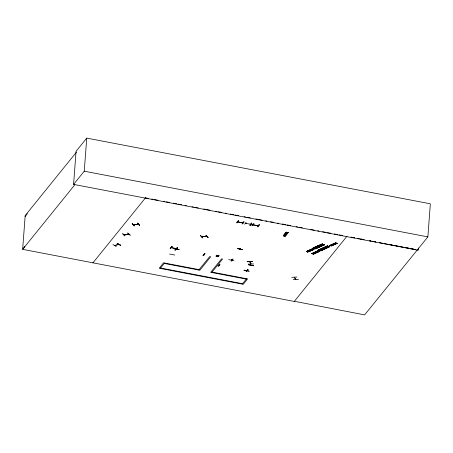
<?xml version="1.0" encoding="UTF-8"?>
<svg xmlns="http://www.w3.org/2000/svg" width="453" height="453" viewBox="0 0 453 453"><rect width="100%" height="100%" fill="white"/><g stroke="black" fill="none" stroke-linecap="round" stroke-linejoin="round"><path stroke-width="0.68" d="M179.15 249.592L173.963 248.669L179.184 249.609M253.601 265.809L248.431 264.739L253.612 265.735M250.747 263.94L250.634 263.255M123.89 234.796L128.737 234.099M128.822 234.173L124.02 234.881M73.584 184.394L76.07 151.313L86.738 138.114L430.35 203.799L427.864 236.879L417.196 250.079L73.584 184.394L84.252 171.194L86.738 138.114M116.211 246.574L112.939 244.524M122.661 233.725L125.13 235.837M127.825 233.018L130.277 235.164M132.463 223.476L132.157 223.776L134.343 225.883M137.519 223.278L139.734 225.447L137.536 223.001M138.108 223.986L138.08 224.478L137.978 224.122M138.012 223.873L138.029 224.467M138.454 224.337L138.363 223.844M172.066 246.381L170.147 248.578M170.124 248.606L172.044 246.579L170.379 248.589M176.88 247.978L174.909 250.209L176.829 248.176M175.622 249.609L177.531 247.683L175.164 250.186M176.098 249.326L176.092 248.742M176.058 249.224C176.33 247.695 176.619 250.322 176.715 248.731M176.183 249.224L176.217 248.742M176.376 249.252L176.404 248.601L171.387 247.632M176.579 248.81L176.449 249.405M176.596 248.17L176.863 248.255M176.63 249.337L176.676 248.703M177.536 247.712L177.248 247.661M202.718 237.87L200.571 235.713L200.838 235.447M201.908 236.245L201.845 236.743L206.862 236.285M202.349 236.704L202.259 236.211M202.378 236.364L202.412 236.794L202.389 236.223M202.502 237.921L200.594 235.69M203.244 255.617C206.024 252.989 204.892 252.627 202.955 255.571L203.369 255.656L205.033 253.646L204.614 253.561M204.745 253.589L203.108 255.566M208.148 237.395L205.928 235.226L208.125 237.366M218.397 256.517L216.013 256.064L216.823 255.186L219.031 255.605L218.397 256.562L219.088 255.702M218.278 256.579L216.07 256.115M218.312 266.205L218.023 266.137L219.977 264.195M228.663 259.626L233.839 260.622M231.415 261.019L233.074 258.974L231.126 260.962L231.415 261.007M238.301 220.798L236.93 222.899C235.662 222.463 241.574 218.272 236.902 222.819M237.576 248.606L242.751 249.614L237.502 248.657M239.807 249.382L239.999 248.742L240.067 249.433M240.198 248.759L239.994 249.444L240.181 248.776M244.008 270.265L249.235 271.171L244.054 270.175M246.358 271.562L248.018 269.524L246.07 271.511L248.023 269.541L247.734 269.501M251.608 223.04L249.92 225.3L251.84 223.329L249.965 225.243M248.227 264.11L253.561 263.974M251.574 223.012L251.84 223.34L250.209 225.356M251.981 225.775L253.901 223.81L252.01 225.741M258.216 225.854L253.057 224.858L253.091 224.371M253.148 224.303L253.108 224.864L253.272 224.303M250.679 263.233L250.6 263.708M253.669 224.405L253.516 224.954L253.635 224.371M250.86 263.233L250.894 263.737M252.406 261.523L247.128 261.658M257.763 225.77L257.746 225.322M257.666 225.736L257.814 225.192M257.746 225.656L257.882 225.186M258.244 225.254L258.244 225.764L258.233 225.266M296.908 277.032L291.743 277.332M298.459 279.382L293.221 279.643M417.196 250.079L364.614 314.886L294.342 301.273M418.566 248.001L418.413 250.096L417.173 249.858M169.592 254.031L174.767 255.045M252.457 261.585L247.128 261.743M231.234 259.948L231.455 259.909M133.375 224.813L138.516 224.416M206.93 236.364L201.981 236.851M294.439 277.536L295.939 279.484L295.543 279.32M219.931 264.139L218.244 266.154M244.694 224.258L246.104 222.208M252.242 225.753L253.867 223.737M25.119 216.534L27.356 213.691M24.887 246.5L22.65 249.337L294.269 301.438L346.998 236.2M76.466 152.123L25.187 215.566L22.65 249.337L74.813 184.801M92.871 262.938L145.6 197.701M160.226 268.408L164.575 263.029M198.816 270.028L209.682 256.591L210.69 256.783L199.83 270.226L164.258 263.425M243.822 221.851C239.167 226.817 245.209 221.234 243.748 221.874M242.406 223.941L244.014 221.885M250.707 224.331L250.13 224.218L250.764 224.258M211.71 272.496L222.57 259.054L221.562 258.861L210.702 272.304L246.268 279.099M257.531 226.8L259.371 224.847L259.082 224.801M259.348 224.818L257.451 226.817L259.156 224.784M242.242 284.088L246.585 278.708M283.402 235.786L286.33 232.146M286.8 232.315L283.867 235.951L286.687 232.151L283.504 235.894L286.205 232.185L283.267 235.837L283.754 235.86M283.827 235.951L286.766 232.304M287.819 232.508L284.654 236.109L288.074 232.417L285.248 236.223L284.648 236.098L287.734 232.412M288.193 232.582L285.028 236.177M288.085 232.485L285.124 236.121M177.531 247.683L175.872 249.711M204.224 254.694L204.631 254.784M219.682 265.254L219.224 265.175M246.319 270.447L246.874 270.537M250.894 265.294L251.092 265.339M246.619 270.594L246.766 270.718M138.459 224.428L133.442 224.886M114.643 245.515L118.816 244.354M306.364 251.523L312.717 248.856L306.528 251.664M313.063 247.921L322.355 243.941L313.108 247.938M313.748 249.337L307.372 251.981L313.946 249.41M313.374 248.153L322.774 244.099L313.323 248.119L322.434 243.969M312.695 248.844L306.421 251.619M313.646 248.261L322.717 244.093M314.773 248.584L323.884 244.433M315.231 248.759L324.467 244.773L315.186 248.742M315.367 248.918L324.478 244.762M317.983 250.905L311.89 253.657L318.283 251.002L317.904 250.724L318.272 251.007M318.533 249.96L327.644 245.809M312.842 254.02L319.325 251.341L313.334 254.218L319.422 251.443L319.042 251.166L312.972 254.003M318.946 250.124L328.238 246.143L318.991 250.135M319.127 250.294L328.238 246.143M320.243 250.628L329.354 246.472M320.656 250.786L329.767 246.636M329.778 245.384L329.96 245.532M330.916 245.826L331.285 246.041L337.366 243.272L331.183 245.922M336.001 242.74L329.863 245.492M336.035 242.757L330.141 245.6M337.174 243.204L330.786 245.843M231.353 259.807L231.947 259.892L231.398 259.801M294.291 277.315L295.696 279.518M132.372 223.72L134.303 225.917M306.234 251.534L312.434 248.68L312.813 248.963L306.726 251.738M313.861 249.303L307.394 252.004M314.897 248.748L323.929 244.45M315.084 248.816L324.195 244.665M318.38 249.999L327.542 245.883M318.68 250.141L327.689 245.826M317.91 250.792L311.704 253.578L312.111 253.669M329.648 245.401L336.024 242.763L335.758 242.655M311.987 253.691L318.187 250.9M318.244 250.996L312.196 253.776M320.095 250.679L329.252 246.545M313.057 254.116L319.218 251.381M320.39 250.809L329.393 246.489M320.781 250.951L329.812 246.647M118.867 244.45L118.403 244.439M250.922 263.918L249.892 261.692M242.904 222.916L237.785 221.942M246.075 223.454L245.543 223.357M253.114 224.784L258.244 225.764M203.238 254.501L203.759 254.603M120.679 245.294L117.134 243.425L120.657 245.294M120.617 245.345L117.197 243.374M245.696 223.278L245.985 223.437M176.109 249.235L176.642 249.184M219.614 265.339L219.167 265.243M118.771 244.365L114.762 245.577M114.983 245.39L114.813 245.588M122.706 233.765L124.886 235.939M84.252 171.194L427.864 236.879M145.475 197.853L148.256 198.386M151.727 199.048L153.114 199.314M154.501 199.58L157.978 200.243M163.533 201.308L164.92 201.574M166.308 201.84L169.784 202.502M173.256 203.165L176.727 203.827M178.114 204.093L181.591 204.762M185.062 205.424L186.449 205.69M192.004 206.749L193.397 207.015M194.784 207.281L198.255 207.944M203.81 209.009L205.198 209.275M206.591 209.541L210.062 210.203M215.617 211.262L217.004 211.528M218.397 211.794L221.868 212.457M225.339 213.125L226.726 213.386M230.203 214.054L233.674 214.716M235.062 214.982L238.533 215.645M244.093 216.71L245.481 216.97M246.868 217.236L250.339 217.904M255.894 218.963L257.287 219.229M258.674 219.495L262.145 220.158M265.617 220.821L267.01 221.087M270.481 221.749L273.952 222.417M277.423 223.08L278.816 223.346M282.287 224.009L285.758 224.671M287.145 224.937L290.622 225.6M296.177 226.664L297.564 226.93M298.952 227.196L302.428 227.859M310.758 229.45L314.235 230.118M317.706 230.781L319.093 231.047M322.564 231.71L326.035 232.372M327.428 232.638L330.9 233.301M334.371 233.963L337.842 234.631M339.235 234.897L342.706 235.56M357.91 238.465L359.286 238.731L357.898 238.471M360.667 238.991L364.116 239.648L360.656 239.003M371.013 240.968L369.631 240.707L370.996 240.99M375.837 241.891L372.389 241.234L375.82 241.913M379.286 242.553L380.667 242.814M384.116 243.476L385.492 243.737M392.389 245.056L388.94 244.399L392.36 245.09M395.837 245.713L397.219 245.979M400.667 246.636L402.043 246.902M405.492 247.559L408.94 248.221M410.322 248.482L413.77 249.144M237.831 221.862L242.961 222.842M245.577 223.346L250.668 224.229M199.133 269.637L163.567 262.836L159.218 268.216L243.25 284.28L247.593 278.901L212.027 272.1M160.543 268.017L242.559 283.697M379.269 242.576L382.711 243.238M384.093 243.504L387.536 244.167M393.742 245.356L399.252 246.415M400.633 246.681L404.076 247.344M405.458 247.604L408.9 248.267M410.282 248.533L415.797 249.592M171.783 246.596L172.072 246.653M176.33 248.686L171.211 247.695M176.053 249.303L176.523 249.393M246.409 270.367L246.891 270.441M127.599 233.018L130.079 235.158M205.979 235.181L207.904 237.349M250.696 263.895L249.762 261.925M137.559 223.204L139.49 225.401M216.783 255.571L216.659 255.956L217.429 256.245L218.51 255.973L218.142 255.583L216.783 255.571M307.774 251.998L313.952 249.405L307.774 251.998M354.461 237.808L351.013 237.146L354.456 237.814"/></g></svg>
